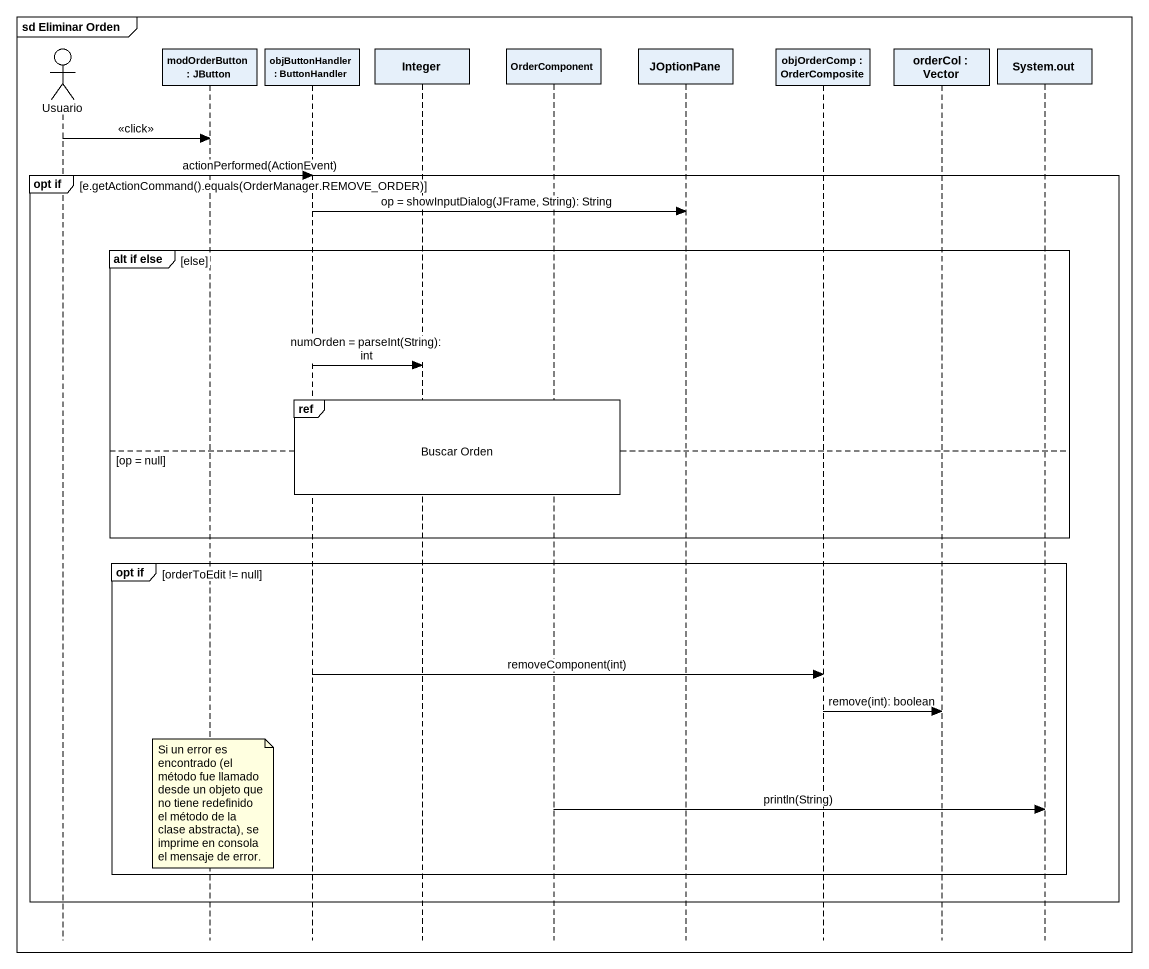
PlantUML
@startuml
mainframe sd Eliminar Orden
hide footbox
actor Usuario
participant "modOrderButton : JButton" as modOrderButton
participant "objButtonHandler : ButtonHandler" as objButtonHandler
participant Integer
participant OrderComponent
participant JOptionPane
participant "objOrderComp : OrderComposite" as objOrderComp
participant "orderCol : Vector" as orderCol
participant "System.out" as System_out

Usuario -> modOrderButton : <<click>>
group opt if [e.getActionCommand().equals(OrderManager.REMOVE_ORDER)]
  modOrderButton -> objButtonHandler : actionPerformed(ActionEvent)
  objButtonHandler -> JOptionPane : op = showInputDialog(JFrame, String): String
  group alt if else [else]
    objButtonHandler -> Integer : numOrden = parseInt(String): int
    ref over objButtonHandler, Integer, OrderComponent : Buscar Orden
  else op = null
  end
  group opt if [orderToEdit != null]
    objButtonHandler -> objOrderComp : removeComponent(int)
    objOrderComp -> orderCol : remove(int): boolean
    note over modOrderButton : Si un error es encontrado (el método fue llamado desde un objeto que no tiene redefinido el método de la clase abstracta), se imprime en consola el mensaje de error.
    OrderComponent -> System_out : println(String)
  end
end
@enduml
